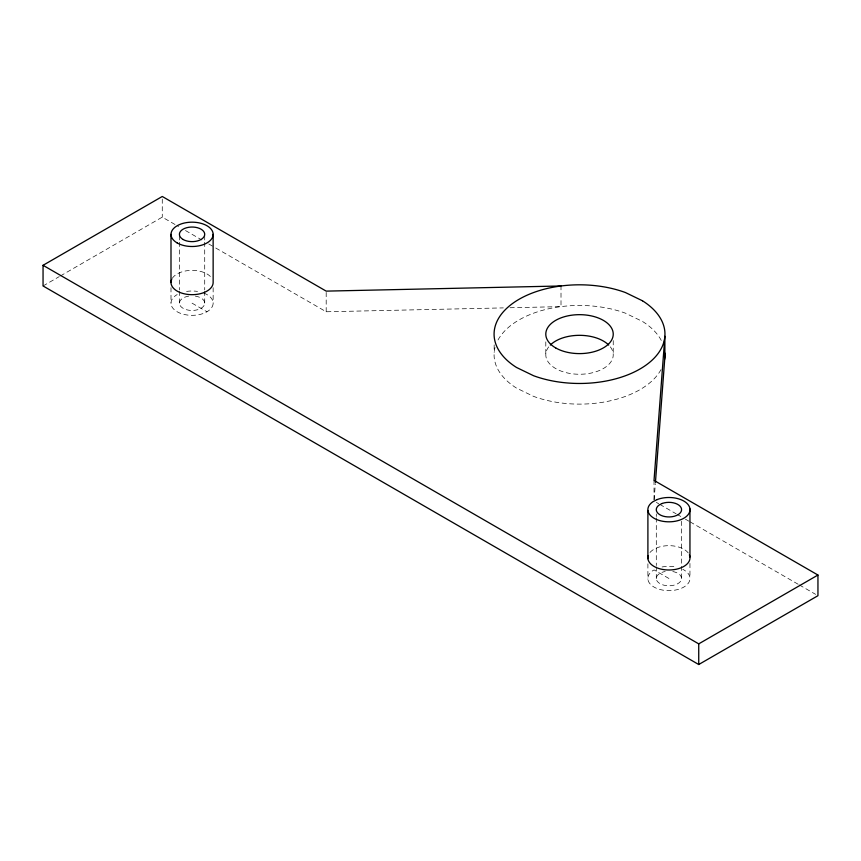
<?xml version="1.0" encoding="UTF-8"?>
<svg xmlns="http://www.w3.org/2000/svg" width="861" height="861" viewBox="0 0 861 861"><rect width="100%" height="100%" fill="white"/><g stroke="black" fill="none" stroke-linecap="round" stroke-linejoin="round"><path stroke-width="0.65" stroke-dasharray="4.3 3.23" d="M654.134 499.714L655.339 483.699M43.05 285.96L59.258 276.607M60.41 275.94L162.266 217.133L178.539 226.529M215.745 248.011L326.19 311.768L503.308 307.894M510.024 307.743L561.006 306.634L561.006 285.981M185.513 230.554L201.797 239.95M208.771 243.975L214.583 247.333M656.351 502.393L658.676 503.739M659.838 504.406L676.122 513.802M677.284 514.469L680.771 516.482M685.421 519.172L688.908 521.185M690.07 521.852L798.19 584.275M799.352 584.953L815.625 594.348M192.068 303.169L206.974 311.768M668.932 578.484L654.123 569.939L653.036 570.488A21.073 12.172 0 0 0 655.092 587.654A21.073 12.172 0 0 0 684.818 586.47A21.073 12.172 0 0 0 682.773 569.304M689.952 563.449L689.952 577.645M681.568 521.292L681.568 564.967M681.568 566.29L681.568 578.205M656.297 513.899L656.297 516.546M656.297 517.87L656.297 565.526M656.297 566.85L656.297 578.753M654.026 480.406L654.026 499.757M647.902 563.826L647.902 579.313M613.236 340.59L613.236 354.786M545.799 341.882L545.799 354.786M494.16 344.906L494.16 352.644M326.19 292.417L326.19 311.768M213.141 287.682L213.141 303.169M204.714 235.666L204.714 240.962M204.714 242.285L204.714 289.931M204.714 291.255L204.714 303.169M179.422 235.666L179.422 240.962M179.422 242.285L179.422 289.931M179.422 291.255L179.422 303.169M170.995 287.682L170.995 303.169M162.266 199.063L162.266 217.133M203.777 293.052A21.073 12.172 0 0 1 208.792 310.573A21.073 12.172 0 0 1 178.173 312.317A21.073 12.172 0 0 1 177.172 294.559M186.611 291.416A21.073 12.172 0 0 1 197.524 291.416M662.087 566.968A21.073 12.172 0 0 1 676.94 567.227M610.32 346.865A33.719 19.469 0 0 1 579.518 374.255A33.719 19.469 0 0 1 548.715 346.865M661.011 369.617A85.443 49.335 0 0 1 533.626 396.394L516.535 388.117A85.443 49.335 0 0 1 495.01 347.51M498.024 339.966A85.443 49.335 0 0 1 625.42 313.178L642.5 321.454A85.443 49.335 0 0 1 661.969 341.839M650.001 552.482A21.073 12.172 0 0 1 653.036 549.845L657.169 547.736A21.073 12.172 0 0 1 688.865 553.881M172.265 278.361A21.073 12.172 0 0 1 192.068 270.354A21.073 12.172 0 0 1 211.871 278.361M672.796 571.532A12.646 7.297 0 0 1 680.276 581.702A12.646 7.297 0 0 1 661.775 584.501A12.646 7.297 0 0 1 659.655 573.523L662.195 572.307A12.646 7.297 0 0 1 665.198 571.51M195.339 296.119A12.646 7.297 0 0 1 202.432 307.355A12.646 7.297 0 0 1 181.714 307.355A12.646 7.297 0 0 1 188.796 296.119"/><path stroke-width="1.29" d="M655.436 482.364L664.886 356.928L664.886 336.285L654.026 480.406L817.95 575.04L817.95 595.694L698.734 664.52L43.05 285.96L43.05 265.306L162.266 196.48L326.19 291.126L561.006 285.981M43.05 265.306L698.734 643.867L817.95 575.04M698.734 643.867L698.734 664.52M689.952 508.819L689.952 556.992M647.902 510.487L647.902 558.671M213.141 234.343L213.141 282.516A21.073 12.172 0 0 1 189.323 294.58A21.073 12.172 0 0 1 171.716 279.373M170.995 234.343L170.995 282.516M550.319 345.057A33.719 19.469 0 0 1 608.716 345.057M664.907 353.075A85.443 49.335 0 0 1 664.574 359.489M689.381 554.893A21.073 12.172 0 0 1 669.46 569.993A21.073 12.172 0 0 1 648.247 555.496M657.169 499.563L653.036 501.662A21.073 12.172 0 0 0 663.099 521.346A21.073 12.172 0 0 0 689.747 507.764A21.073 12.172 0 0 0 657.169 499.563M662.195 503.47L659.655 504.686A12.646 7.297 0 0 0 665.058 516.6A12.646 7.297 0 0 0 681.481 508.743A12.646 7.297 0 0 0 662.195 503.47M642.5 300.801L625.42 292.536A85.443 49.335 0 0 0 514.06 302.437A85.443 49.335 0 0 0 516.535 367.475L533.626 375.751A85.443 49.335 0 0 0 644.986 365.839A85.443 49.335 0 0 0 642.5 300.801M555.679 347.909A33.719 19.469 0 0 0 612.085 339.18A33.719 19.469 0 0 0 570.789 315.33A33.719 19.469 0 0 0 555.679 347.909M177.172 242.942A21.073 12.172 0 0 0 212.43 237.485A21.073 12.172 0 0 0 186.611 222.59A21.073 12.172 0 0 0 177.172 242.942M183.124 239.498A12.646 7.297 0 0 0 204.283 236.226A12.646 7.297 0 0 0 188.796 227.282A12.646 7.297 0 0 0 183.124 239.498"/></g></svg>
